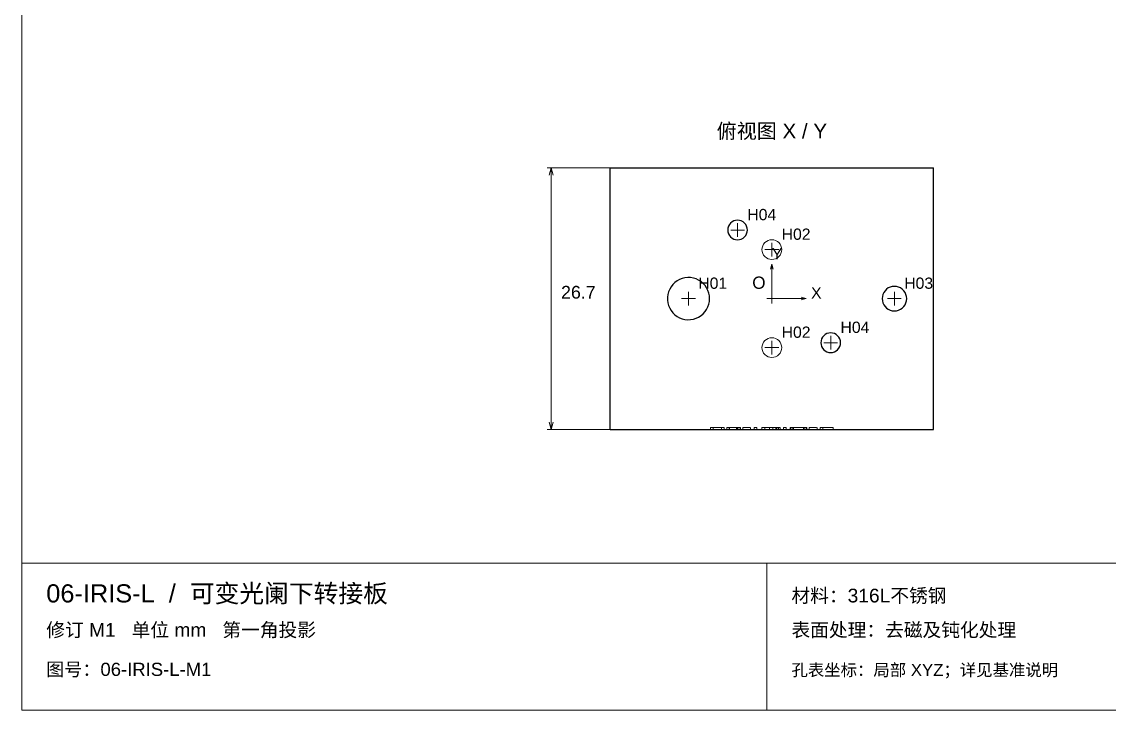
# Paper-space layout '01_三视图' of a CAD drawing. Header units: millimetres. Extents: x 8 to 452, y 8 to 289.
# Drawn here: x 8 to 229.8, y 8 to 148.5 of the extents above; entities that cross this region are included whole.
import ezdxf
from ezdxf.enums import TextEntityAlignment as Align

# ---------------------------------------------------------------- set-up
doc = ezdxf.new("R2010")
doc.units = ezdxf.units.MM
doc.linetypes.add('WP_HIDDEN', pattern=[2.3, 1.5, -0.8])
for name, color, linetype, lineweight in [('ANNOTATIONS', 7, 'CONTINUOUS', 18), ('HIDDEN', 7, 'WP_HIDDEN', 13), ('VISIBLE', 7, 'CONTINUOUS', 25)]:
    doc.layers.add(name, color=color, linetype=linetype, lineweight=lineweight)
doc.styles.add('CJK', font='Arial Unicode.ttf')

psp = doc.layouts.new('01_三视图')

# ---------------------------------------------------------------- linework, layer by layer
at = {"layer": 'ANNOTATIONS'}
for p, q in [((8, 289), (8, 8)), ((128, 118.7), (115.2, 118.7)), ((116, 118.7), (115.58, 117.2)), ((116, 65.3), (116, 118.7)), ((116, 118.7), (116.42, 117.2)), ((154, 104.6), (154, 107.4)), ((152.6, 106), (155.4, 106)), ((161, 100.6), (161, 103.4)), ((159.6, 102), (162.4, 102)), ((161, 99), (160.72, 98)), ((161, 92), (161, 99)), ((161, 99), (161.28, 98)), ((144, 90.6), (144, 93.4)), ((186, 90.6), (186, 93.4)), ((142.6, 92), (145.4, 92)), ((160, 92), (162, 92)), ((161, 91), (161, 93)), ((161, 92), (168, 92)), ((168, 92), (167, 92.28)), ((168, 92), (167, 91.72)), ((184.6, 92), (187.4, 92)), ((173, 81.6), (173, 84.4)), ((161, 80.6), (161, 83.4)), ((171.6, 83), (174.4, 83)), ((159.6, 82), (162.4, 82)), ((116, 65.3), (115.58, 66.8)), ((116, 65.3), (116.42, 66.8)), ((128, 65.3), (115.2, 65.3)), ((8, 38), (412, 38)), ((160, 8), (160, 38)), ((8, 8), (412, 8))]:
    psp.add_line(p, q, dxfattribs=at)
at = {"layer": 'HIDDEN'}
for points in [[(163.01, 102), (162.97, 102.39), (162.86, 102.77), (162.67, 103.12), (162.42, 103.42), (162.12, 103.67), (161.77, 103.86), (161.39, 103.97), (161, 104.01), (160.61, 103.97), (160.23, 103.86), (159.88, 103.67), (159.58, 103.42), (159.33, 103.12), (159.14, 102.77), (159.03, 102.39), (158.99, 102), (159.03, 101.61), (159.14, 101.23), (159.33, 100.88), (159.58, 100.58), (159.88, 100.33), (160.23, 100.14), (160.61, 100.03), (161, 99.99), (161.39, 100.03), (161.77, 100.14), (162.12, 100.33), (162.42, 100.58), (162.67, 100.88), (162.86, 101.23), (162.97, 101.61), (163.01, 102)], [(163.01, 82), (162.97, 82.39), (162.86, 82.77), (162.67, 83.12), (162.42, 83.42), (162.12, 83.67), (161.77, 83.86), (161.39, 83.97), (161, 84.01), (160.61, 83.97), (160.23, 83.86), (159.88, 83.67), (159.58, 83.42), (159.33, 83.12), (159.14, 82.77), (159.03, 82.39), (158.99, 82), (159.03, 81.61), (159.14, 81.23), (159.33, 80.88), (159.58, 80.58), (159.88, 80.33), (160.23, 80.14), (160.61, 80.03), (161, 79.99), (161.39, 80.03), (161.77, 80.14), (162.12, 80.33), (162.42, 80.58), (162.67, 80.88), (162.86, 81.23), (162.97, 81.61), (163.01, 82)], [(148.93, 65.7), (148.75, 65.7), (148.62, 65.7), (148.54, 65.7), (148.51, 65.7)], [(148.51, 65.3), (148.51, 65.7)], [(148.51, 65.7), (148.55, 65.7), (148.67, 65.7)], [(148.67, 65.3), (148.6, 65.3), (148.55, 65.3), (148.51, 65.3)], [(148.51, 65.3), (148.53, 65.3), (148.6, 65.3), (148.73, 65.3), (148.93, 65.3)], [(148.67, 65.7), (148.86, 65.7), (149.13, 65.7)], [(149.13, 65.3), (148.86, 65.3), (148.67, 65.3)], [(149.9, 65.7), (149.61, 65.7), (149.35, 65.7), (149.12, 65.7), (148.93, 65.7)], [(148.93, 65.3), (149.12, 65.3), (149.35, 65.3), (149.61, 65.3), (149.9, 65.3)], [(149.05, 65.7), (149.06, 65.7), (149.11, 65.7), (149.19, 65.7), (149.29, 65.7)], [(149.32, 65.7), (149.2, 65.7), (149.12, 65.7), (149.06, 65.7), (149.05, 65.7)], [(149.05, 65.3), (149.05, 65.7)], [(149.29, 65.3), (149.18, 65.3), (149.1, 65.3), (149.06, 65.3), (149.05, 65.3)], [(149.05, 65.3), (149.06, 65.3), (149.11, 65.3), (149.19, 65.3), (149.32, 65.3)], [(149.13, 65.7), (149.47, 65.7), (149.9, 65.7)], [(149.9, 65.3), (149.48, 65.3), (149.13, 65.3)], [(149.29, 65.7), (149.57, 65.7), (149.9, 65.7)], [(149.9, 65.3), (149.57, 65.3), (149.29, 65.3)], [(149.89, 65.7), (149.57, 65.7), (149.32, 65.7)], [(149.32, 65.3), (149.57, 65.3), (149.89, 65.3)], [(150.5, 65.7), (150.23, 65.7), (149.89, 65.7)], [(149.89, 65.3), (150.23, 65.3), (150.5, 65.3)], [(149.9, 65.7), (150.22, 65.7), (150.5, 65.7)], [(150.67, 65.7), (150.51, 65.7), (150.33, 65.7), (150.12, 65.7), (149.9, 65.7)], [(149.9, 65.7), (150.23, 65.7), (150.5, 65.7)], [(149.9, 65.3), (150.32, 65.3), (150.51, 65.3), (150.67, 65.3)], [(150.5, 65.3), (150.22, 65.3), (149.9, 65.3)], [(150.5, 65.3), (150.23, 65.3), (149.9, 65.3)], [(150.5, 65.7), (150.74, 65.7), (150.93, 65.7)], [(150.5, 65.7), (150.61, 65.7), (150.69, 65.7), (150.73, 65.7), (150.75, 65.7)], [(150.93, 65.3), (150.74, 65.3), (150.5, 65.3)], [(150.75, 65.3), (150.74, 65.3), (150.7, 65.3), (150.62, 65.3), (150.5, 65.3)], [(150.5, 65.3), (150.62, 65.3), (150.7, 65.3), (150.74, 65.3), (150.75, 65.3)], [(151.13, 65.7), (150.94, 65.7), (150.67, 65.7)], [(150.67, 65.3), (150.82, 65.3), (150.94, 65.3), (151.13, 65.3)], [(150.75, 65.3), (150.75, 65.7)], [(150.93, 65.7), (151.08, 65.7), (151.19, 65.7)], [(151.19, 65.3), (151.08, 65.3), (150.93, 65.3)], [(151.29, 65.7), (151.25, 65.7), (151.13, 65.7)], [(151.13, 65.3), (151.2, 65.3), (151.25, 65.3), (151.29, 65.3)], [(151.19, 65.7), (151.26, 65.7), (151.29, 65.7)], [(151.29, 65.3), (151.26, 65.3), (151.19, 65.3)], [(151.29, 65.3), (151.29, 65.7)], [(152.21, 65.7), (152.03, 65.7), (151.9, 65.7), (151.82, 65.7), (151.79, 65.7)], [(151.79, 65.3), (151.79, 65.7)], [(151.79, 65.7), (151.82, 65.7), (151.91, 65.7), (152.05, 65.7), (152.25, 65.7)], [(152.25, 65.3), (152.03, 65.3), (151.89, 65.3), (151.82, 65.3), (151.79, 65.3)], [(151.79, 65.3), (151.81, 65.3), (151.88, 65.3), (152.01, 65.3), (152.21, 65.3)], [(153.27, 65.7), (152.96, 65.7), (152.68, 65.7), (152.43, 65.7), (152.21, 65.7)], [(152.21, 65.3), (152.43, 65.3), (152.68, 65.3), (152.96, 65.3), (153.27, 65.3)], [(152.25, 65.7), (152.47, 65.7), (152.72, 65.7), (153, 65.7), (153.32, 65.7)], [(153.32, 65.3), (153.01, 65.3), (152.72, 65.3), (152.47, 65.3), (152.25, 65.3)], [(152.46, 65.7), (152.35, 65.7), (152.31, 65.7)], [(152.31, 65.3), (152.31, 65.7)], [(152.31, 65.7), (152.52, 65.7), (152.77, 65.7)], [(152.77, 65.3), (152.52, 65.3), (152.31, 65.3)], [(152.31, 65.3), (152.35, 65.3), (152.46, 65.3)], [(152.39, 65.7), (152.42, 65.7), (152.51, 65.7)], [(152.64, 65.7), (152.53, 65.7), (152.46, 65.7), (152.41, 65.7), (152.39, 65.7)], [(152.39, 65.3), (152.39, 65.7)], [(152.51, 65.3), (152.42, 65.3), (152.39, 65.3)], [(152.39, 65.3), (152.41, 65.3), (152.46, 65.3), (152.53, 65.3), (152.64, 65.3)], [(152.85, 65.7), (152.63, 65.7), (152.46, 65.7)], [(152.46, 65.3), (152.63, 65.3), (152.85, 65.3)], [(152.51, 65.7), (152.65, 65.7), (152.83, 65.7)], [(152.83, 65.3), (152.65, 65.3), (152.51, 65.3)], [(153.24, 65.7), (152.91, 65.7), (152.64, 65.7)], [(152.64, 65.3), (152.91, 65.3), (153.24, 65.3)], [(152.77, 65.7), (153.35, 65.7)], [(153.35, 65.3), (152.77, 65.3)], [(152.83, 65.7), (153.26, 65.7)], [(153.26, 65.3), (152.83, 65.3)], [(153.29, 65.7), (153.05, 65.7), (152.85, 65.7)], [(152.85, 65.3), (153.05, 65.3), (153.29, 65.3)], [(153.83, 65.7), (153.57, 65.7), (153.24, 65.7)], [(153.24, 65.3), (153.57, 65.3), (153.83, 65.3)], [(153.26, 65.7), (153.57, 65.7), (153.83, 65.7)], [(153.83, 65.3), (153.57, 65.3), (153.26, 65.3)], [(153.96, 65.7), (153.63, 65.7), (153.27, 65.7)], [(153.27, 65.3), (153.63, 65.3), (153.96, 65.3)], [(153.81, 65.7), (153.57, 65.7), (153.29, 65.7)], [(153.29, 65.3), (153.57, 65.3), (153.81, 65.3)], [(153.32, 65.7), (153.56, 65.7), (153.78, 65.7), (153.97, 65.7), (154.14, 65.7)], [(154.14, 65.3), (153.97, 65.3), (153.77, 65.3), (153.32, 65.3)], [(153.35, 65.7), (153.83, 65.7), (154.24, 65.7)], [(154.24, 65.3), (154.04, 65.3), (153.83, 65.3), (153.35, 65.3)], [(154.01, 65.7), (153.92, 65.7), (153.81, 65.7)], [(153.81, 65.3), (153.81, 65.7)], [(153.81, 65.3), (153.92, 65.3), (154.01, 65.3)], [(153.83, 65.7), (153.94, 65.7), (154.01, 65.7), (154.05, 65.7), (154.07, 65.7)], [(154.07, 65.7), (154.05, 65.7), (154.01, 65.7), (153.94, 65.7), (153.83, 65.7)], [(154.07, 65.3), (154.05, 65.3), (154.01, 65.3), (153.94, 65.3), (153.83, 65.3)], [(153.83, 65.3), (153.94, 65.3), (154.01, 65.3), (154.05, 65.3), (154.07, 65.3)], [(154.43, 65.7), (154.23, 65.7), (153.96, 65.7)], [(153.96, 65.3), (154.23, 65.3), (154.43, 65.3)], [(154.01, 65.3), (154.01, 65.7)], [(154.53, 65.7), (154.01, 65.7)], [(154.01, 65.3), (154.53, 65.3)], [(154.07, 65.3), (154.07, 65.7)], [(154.14, 65.7), (154.29, 65.7), (154.4, 65.7), (154.48, 65.7), (154.53, 65.7)], [(154.53, 65.3), (154.48, 65.3), (154.4, 65.3), (154.29, 65.3), (154.14, 65.3)], [(154.24, 65.7), (154.4, 65.7), (154.51, 65.7), (154.58, 65.7), (154.6, 65.7)], [(154.6, 65.3), (154.58, 65.3), (154.51, 65.3), (154.4, 65.3), (154.24, 65.3)], [(154.6, 65.7), (154.59, 65.7), (154.56, 65.7), (154.51, 65.7), (154.43, 65.7)], [(154.43, 65.3), (154.51, 65.3), (154.56, 65.3), (154.59, 65.3), (154.6, 65.3)], [(154.53, 65.3), (154.53, 65.7)], [(154.6, 65.3), (154.6, 65.7)], [(155.06, 65.3), (155.06, 65.7)], [(155.06, 65.7), (156.67, 65.7)], [(155.06, 65.3), (156.67, 65.3)], [(156.67, 65.3), (156.67, 65.7)], [(157.41, 65.3), (157.41, 65.7)], [(157.41, 65.7), (157.97, 65.7)], [(157.41, 65.3), (157.97, 65.3)], [(157.97, 65.3), (157.97, 65.7)], [(158.97, 65.3), (158.97, 65.7)], [(158.97, 65.7), (160.86, 65.7)], [(159.54, 65.7), (158.97, 65.7)], [(158.97, 65.3), (159.54, 65.3)], [(160.86, 65.3), (158.97, 65.3)], [(160.19, 65.7), (159.54, 65.7)], [(159.54, 65.3), (159.54, 65.7)], [(159.54, 65.7), (160.75, 65.7)], [(160.88, 65.7), (159.54, 65.7)], [(159.54, 65.3), (160.19, 65.3)], [(160.75, 65.3), (159.54, 65.3)], [(159.54, 65.3), (160.88, 65.3)], [(160.5, 65.7), (160.38, 65.7), (160.19, 65.7)], [(160.19, 65.3), (160.38, 65.3), (160.5, 65.3)], [(160.76, 65.7), (160.5, 65.7)], [(160.5, 65.3), (160.5, 65.7)], [(160.5, 65.3), (160.76, 65.3)], [(160.75, 65.7), (160.93, 65.7), (161.09, 65.7), (161.23, 65.7), (161.35, 65.7)], [(161.35, 65.3), (161.23, 65.3), (161.09, 65.3), (160.75, 65.3)], [(161.05, 65.7), (160.76, 65.7)], [(160.76, 65.3), (161.05, 65.3)], [(160.86, 65.7), (161.13, 65.7), (161.36, 65.7), (161.56, 65.7), (161.73, 65.7)], [(161.73, 65.3), (161.55, 65.3), (161.35, 65.3), (161.12, 65.3), (160.86, 65.3)], [(161.58, 65.7), (161.45, 65.7), (161.29, 65.7), (161.1, 65.7), (160.88, 65.7)], [(160.88, 65.3), (161.1, 65.3), (161.29, 65.3), (161.45, 65.3), (161.58, 65.3)], [(161.45, 65.7), (161.23, 65.7), (161.05, 65.7)], [(161.05, 65.3), (161.23, 65.3), (161.45, 65.3)], [(162.08, 65.7), (161.92, 65.7), (161.71, 65.7), (161.46, 65.7), (161.18, 65.7)], [(161.18, 65.3), (161.18, 65.7)], [(161.18, 65.7), (161.37, 65.7), (161.52, 65.7)], [(161.52, 65.3), (161.37, 65.3), (161.18, 65.3)], [(161.18, 65.3), (161.45, 65.3), (161.7, 65.3), (161.91, 65.3), (162.08, 65.3)], [(161.35, 65.7), (161.54, 65.7), (161.68, 65.7)], [(161.68, 65.3), (161.54, 65.3), (161.35, 65.3)], [(162.02, 65.7), (161.45, 65.7)], [(161.45, 65.3), (162.02, 65.3)], [(161.52, 65.7), (161.98, 65.7)], [(161.98, 65.3), (161.52, 65.3)], [(161.8, 65.7), (161.78, 65.7), (161.74, 65.7), (161.67, 65.7), (161.58, 65.7)], [(161.58, 65.3), (161.67, 65.3), (161.74, 65.3), (161.78, 65.3), (161.8, 65.3)], [(161.68, 65.7), (161.77, 65.7), (161.8, 65.7)], [(161.8, 65.3), (161.77, 65.3), (161.68, 65.3)], [(161.73, 65.7), (161.99, 65.7), (162.2, 65.7)], [(162.2, 65.3), (161.99, 65.3), (161.73, 65.3)], [(161.8, 65.3), (161.8, 65.7)], [(161.98, 65.7), (162.72, 65.7)], [(162.72, 65.3), (161.98, 65.3)], [(162.72, 65.7), (162.02, 65.7)], [(162.02, 65.3), (162.02, 65.7)], [(162.02, 65.3), (162.72, 65.3)], [(162.38, 65.7), (162.36, 65.7), (162.3, 65.7), (162.21, 65.7), (162.08, 65.7)], [(162.08, 65.3), (162.21, 65.3), (162.3, 65.3), (162.36, 65.3), (162.38, 65.3)], [(162.2, 65.7), (162.28, 65.7), (162.33, 65.7), (162.36, 65.7), (162.38, 65.7)], [(162.38, 65.3), (162.36, 65.3), (162.33, 65.3), (162.28, 65.3), (162.2, 65.3)], [(162.38, 65.3), (162.38, 65.7)], [(162.72, 65.3), (162.72, 65.7)], [(163.35, 65.3), (163.35, 65.7)], [(163.35, 65.7), (163.92, 65.7)], [(163.35, 65.3), (163.92, 65.3)], [(163.92, 65.3), (163.92, 65.7)], [(164.95, 65.7), (164.85, 65.7), (164.78, 65.7), (164.74, 65.7), (164.72, 65.7)], [(164.72, 65.3), (164.72, 65.7)], [(164.72, 65.7), (165.25, 65.7)], [(165.25, 65.3), (164.72, 65.3)], [(164.72, 65.3), (164.74, 65.3), (164.78, 65.3), (164.85, 65.3), (164.95, 65.3)], [(165.03, 65.7), (164.92, 65.7), (164.88, 65.7)], [(164.88, 65.3), (164.88, 65.7)], [(164.88, 65.7), (164.89, 65.7), (164.93, 65.7), (164.98, 65.7), (165.06, 65.7)], [(165.06, 65.3), (164.98, 65.3), (164.93, 65.3), (164.89, 65.3), (164.88, 65.3)], [(164.88, 65.3), (164.92, 65.3), (165.03, 65.3)], [(165.56, 65.7), (165.38, 65.7), (165.22, 65.7), (165.07, 65.7), (164.95, 65.7)], [(164.95, 65.3), (165.07, 65.3), (165.22, 65.3), (165.38, 65.3), (165.56, 65.3)], [(165.48, 65.7), (165.22, 65.7), (165.03, 65.7)], [(165.03, 65.3), (165.22, 65.3), (165.48, 65.3)], [(165.06, 65.7), (165.17, 65.7), (165.29, 65.7), (165.43, 65.7), (165.6, 65.7)], [(165.6, 65.3), (165.29, 65.3), (165.17, 65.3), (165.06, 65.3)], [(165.25, 65.3), (165.25, 65.7)], [(165.25, 65.7), (165.31, 65.7), (165.42, 65.7)], [(165.42, 65.3), (165.31, 65.3), (165.25, 65.3)], [(165.42, 65.7), (165.6, 65.7), (165.85, 65.7)], [(165.66, 65.7), (165.55, 65.7), (165.48, 65.7), (165.44, 65.7), (165.42, 65.7)], [(165.42, 65.3), (165.42, 65.7)], [(165.42, 65.7), (165.43, 65.7), (165.46, 65.7), (165.52, 65.7), (165.59, 65.7)], [(165.59, 65.3), (165.52, 65.3), (165.46, 65.3), (165.43, 65.3), (165.42, 65.3)], [(165.42, 65.3), (165.44, 65.3), (165.48, 65.3), (165.56, 65.3), (165.66, 65.3)], [(165.85, 65.3), (165.6, 65.3), (165.42, 65.3)], [(166.31, 65.7), (166.03, 65.7), (165.81, 65.7), (165.62, 65.7), (165.48, 65.7)], [(165.48, 65.3), (165.63, 65.3), (165.82, 65.3), (166.05, 65.3), (166.31, 65.3)], [(166.53, 65.7), (166.25, 65.7), (166, 65.7), (165.77, 65.7), (165.56, 65.7)], [(165.56, 65.3), (165.78, 65.3), (166.01, 65.3), (166.53, 65.3)], [(165.59, 65.7), (165.7, 65.7), (165.88, 65.7), (166.13, 65.7), (166.44, 65.7)], [(166.44, 65.3), (166.15, 65.3), (165.9, 65.3), (165.71, 65.3), (165.59, 65.3)], [(165.6, 65.7), (165.97, 65.7), (166.38, 65.7)], [(166.38, 65.3), (165.97, 65.3), (165.6, 65.3)], [(166.4, 65.7), (166.16, 65.7), (165.96, 65.7), (165.79, 65.7), (165.66, 65.7)], [(165.66, 65.3), (165.79, 65.3), (165.97, 65.3), (166.17, 65.3), (166.4, 65.3)], [(165.85, 65.7), (166.16, 65.7), (166.51, 65.7)], [(166.51, 65.3), (166.16, 65.3), (165.85, 65.3)], [(167.06, 65.7), (166.95, 65.7), (166.79, 65.7), (166.57, 65.7), (166.31, 65.7)], [(166.31, 65.3), (166.56, 65.3), (166.77, 65.3), (166.94, 65.3), (167.06, 65.3)], [(166.38, 65.7), (166.82, 65.7), (167.21, 65.7)], [(167.21, 65.3), (166.82, 65.3), (166.38, 65.3)], [(167.14, 65.7), (167, 65.7), (166.83, 65.7), (166.63, 65.7), (166.4, 65.7)], [(166.4, 65.3), (166.63, 65.3), (166.83, 65.3), (167, 65.3), (167.14, 65.3)], [(166.44, 65.7), (166.75, 65.7), (167.02, 65.7), (167.22, 65.7), (167.38, 65.7)], [(167.38, 65.3), (167.21, 65.3), (167, 65.3), (166.74, 65.3), (166.44, 65.3)], [(166.51, 65.7), (166.81, 65.7), (167.07, 65.7)], [(167.07, 65.3), (166.81, 65.3), (166.51, 65.3)], [(167.35, 65.7), (166.96, 65.7), (166.53, 65.7)], [(166.53, 65.3), (166.96, 65.3), (167.35, 65.3)], [(167.45, 65.7), (167.29, 65.7), (167.06, 65.7)], [(167.06, 65.3), (167.29, 65.3), (167.45, 65.3)], [(167.07, 65.7), (167.29, 65.7), (167.44, 65.7)], [(167.44, 65.3), (167.29, 65.3), (167.07, 65.3)], [(167.44, 65.7), (167.4, 65.7), (167.34, 65.7), (167.26, 65.7), (167.14, 65.7)], [(167.14, 65.3), (167.26, 65.3), (167.34, 65.3), (167.4, 65.3), (167.44, 65.3)], [(167.21, 65.7), (167.38, 65.7), (167.53, 65.7), (167.66, 65.7), (167.77, 65.7)], [(167.77, 65.3), (167.66, 65.3), (167.53, 65.3), (167.21, 65.3)], [(167.91, 65.7), (167.8, 65.7), (167.67, 65.7), (167.52, 65.7), (167.35, 65.7)], [(167.35, 65.3), (167.52, 65.3), (167.67, 65.3), (167.8, 65.3), (167.91, 65.3)], [(167.38, 65.7), (167.55, 65.7), (167.7, 65.7), (167.83, 65.7), (167.93, 65.7)], [(167.93, 65.3), (167.83, 65.3), (167.7, 65.3), (167.55, 65.3), (167.38, 65.3)], [(167.44, 65.7), (167.53, 65.7), (167.56, 65.7)], [(167.98, 65.7), (167.44, 65.7)], [(167.44, 65.3), (167.44, 65.7)], [(167.44, 65.3), (167.98, 65.3)], [(167.56, 65.3), (167.53, 65.3), (167.44, 65.3)], [(167.56, 65.7), (167.53, 65.7), (167.45, 65.7)], [(167.45, 65.3), (167.53, 65.3), (167.56, 65.3)], [(167.56, 65.3), (167.56, 65.7)], [(167.77, 65.7), (167.85, 65.7), (167.92, 65.7), (167.96, 65.7), (167.98, 65.7)], [(167.98, 65.3), (167.96, 65.3), (167.92, 65.3), (167.85, 65.3), (167.77, 65.3)], [(168.11, 65.7), (168.09, 65.7), (168.06, 65.7), (168, 65.7), (167.91, 65.7)], [(167.91, 65.3), (168, 65.3), (168.06, 65.3), (168.09, 65.3), (168.11, 65.3)], [(167.93, 65.7), (168.01, 65.7), (168.06, 65.7), (168.09, 65.7), (168.11, 65.7)], [(168.11, 65.3), (168.09, 65.3), (168.06, 65.3), (168.01, 65.3), (167.93, 65.3)], [(167.98, 65.3), (167.98, 65.7)], [(168.11, 65.3), (168.11, 65.7)], [(168.6, 65.3), (168.6, 65.7)], [(168.6, 65.7), (170.21, 65.7)], [(168.6, 65.3), (170.21, 65.3)], [(170.21, 65.3), (170.21, 65.7)], [(170.83, 65.3), (170.83, 65.7)], [(170.83, 65.7), (171.39, 65.7)], [(173.49, 65.7), (170.83, 65.7)], [(170.83, 65.3), (173.49, 65.3)], [(171.39, 65.3), (170.83, 65.3)], [(171.39, 65.3), (171.39, 65.7)], [(171.39, 65.7), (173.49, 65.7)], [(173.49, 65.3), (171.39, 65.3)], [(173.49, 65.3), (173.49, 65.7)]]:
    psp.add_lwpolyline(points, dxfattribs=at)
at = {"layer": 'VISIBLE'}
for points in [[(128, 65.3), (128, 118.7)], [(128, 118.7), (194, 118.7)], [(194, 65.3), (194, 118.7)], [(156.01, 106), (155.97, 106.39), (155.86, 106.77), (155.67, 107.12), (155.42, 107.42), (155.12, 107.67), (154.77, 107.86), (154.39, 107.97), (154, 108.01), (153.61, 107.97), (153.23, 107.86), (152.88, 107.67), (152.58, 107.42), (152.33, 107.12), (152.14, 106.77), (152.03, 106.39), (151.99, 106), (152.03, 105.61), (152.14, 105.23), (152.33, 104.88), (152.58, 104.58), (152.88, 104.33), (153.23, 104.14), (153.61, 104.03), (154, 103.99), (154.39, 104.03), (154.77, 104.14), (155.12, 104.33), (155.42, 104.58), (155.67, 104.88), (155.86, 105.23), (155.97, 105.61), (156.01, 106)], [(148.3, 92), (148.26, 92.57), (148.15, 93.14), (147.96, 93.68), (147.7, 94.19), (147.37, 94.66), (146.99, 95.09), (146.55, 95.46), (146.07, 95.77), (145.55, 96.01), (145, 96.18), (144.43, 96.28), (143.86, 96.3), (143.28, 96.24), (142.73, 96.11), (142.19, 95.9), (141.69, 95.62), (141.22, 95.28), (140.81, 94.88), (140.45, 94.43), (140.16, 93.94), (139.94, 93.41), (139.79, 92.86), (139.71, 92.29), (139.71, 91.71), (139.79, 91.14), (139.94, 90.59), (140.16, 90.06), (140.45, 89.57), (140.81, 89.12), (141.22, 88.72), (141.69, 88.38), (142.19, 88.1), (142.73, 87.89), (143.28, 87.76), (143.86, 87.7), (144.43, 87.72), (145, 87.82), (145.55, 87.99), (146.07, 88.23), (146.55, 88.54), (146.99, 88.91), (147.37, 89.34), (147.7, 89.81), (147.96, 90.32), (148.15, 90.86), (148.26, 91.43), (148.3, 92)], [(188.5, 92), (188.46, 92.43), (188.35, 92.86), (188.17, 93.25), (187.92, 93.61), (187.61, 93.92), (187.25, 94.17), (186.86, 94.35), (186.43, 94.46), (186, 94.5), (185.57, 94.46), (185.14, 94.35), (184.75, 94.17), (184.39, 93.92), (184.08, 93.61), (183.83, 93.25), (183.65, 92.86), (183.54, 92.43), (183.5, 92), (183.54, 91.57), (183.65, 91.14), (183.83, 90.75), (184.08, 90.39), (184.39, 90.08), (184.75, 89.83), (185.14, 89.65), (185.57, 89.54), (186, 89.5), (186.43, 89.54), (186.86, 89.65), (187.25, 89.83), (187.61, 90.08), (187.92, 90.39), (188.17, 90.75), (188.35, 91.14), (188.46, 91.57), (188.5, 92)], [(175.01, 83), (174.97, 83.39), (174.86, 83.77), (174.67, 84.12), (174.42, 84.42), (174.12, 84.67), (173.77, 84.86), (173.39, 84.97), (173, 85.01), (172.61, 84.97), (172.23, 84.86), (171.88, 84.67), (171.58, 84.42), (171.33, 84.12), (171.14, 83.77), (171.03, 83.39), (170.99, 83), (171.03, 82.61), (171.14, 82.23), (171.33, 81.88), (171.58, 81.58), (171.88, 81.33), (172.23, 81.14), (172.61, 81.03), (173, 80.99), (173.39, 81.03), (173.77, 81.14), (174.12, 81.33), (174.42, 81.58), (174.67, 81.88), (174.86, 82.23), (174.97, 82.61), (175.01, 83)], [(128, 65.3), (194, 65.3)]]:
    psp.add_lwpolyline(points, dxfattribs=at)

# ---------------------------------------------------------------- texts
at = {"layer": 'ANNOTATIONS', "style": 'CJK'}
psp.add_text('俯视图 X / Y', height=3, dxfattribs=at).set_placement((161, 124.7), align=Align.CENTER)
for s, height, p in [('H04', 2.3, (156, 108)), ('H02', 2.3, (163, 104)), ('Y', 2.3, (161, 100)), ('H01', 2.3, (146, 94)), ('O', 2.5, (157, 94)), ('H03', 2.3, (188, 94)), ('26.7', 2.6, (118, 92)), ('X', 2.3, (169, 92)), ('H04', 2.3, (175, 85)), ('H02', 2.3, (163, 84)), ('06-IRIS-L  /  可变光阑下转接板', 3.7, (13, 30)), ('材料：316L不锈钢', 2.8, (165, 30)), ('修订 M1   单位 mm   第一角投影', 2.8, (13, 23)), ('表面处理：去磁及钝化处理', 2.8, (165, 23)), ('图号：06-IRIS-L-M1', 2.7, (13, 15)), ('孔表坐标：局部 XYZ；详见基准说明', 2.45, (165, 15))]:
    psp.add_text(s, height=height, dxfattribs=at).set_placement(p)

doc.saveas('drawing.dxf')
